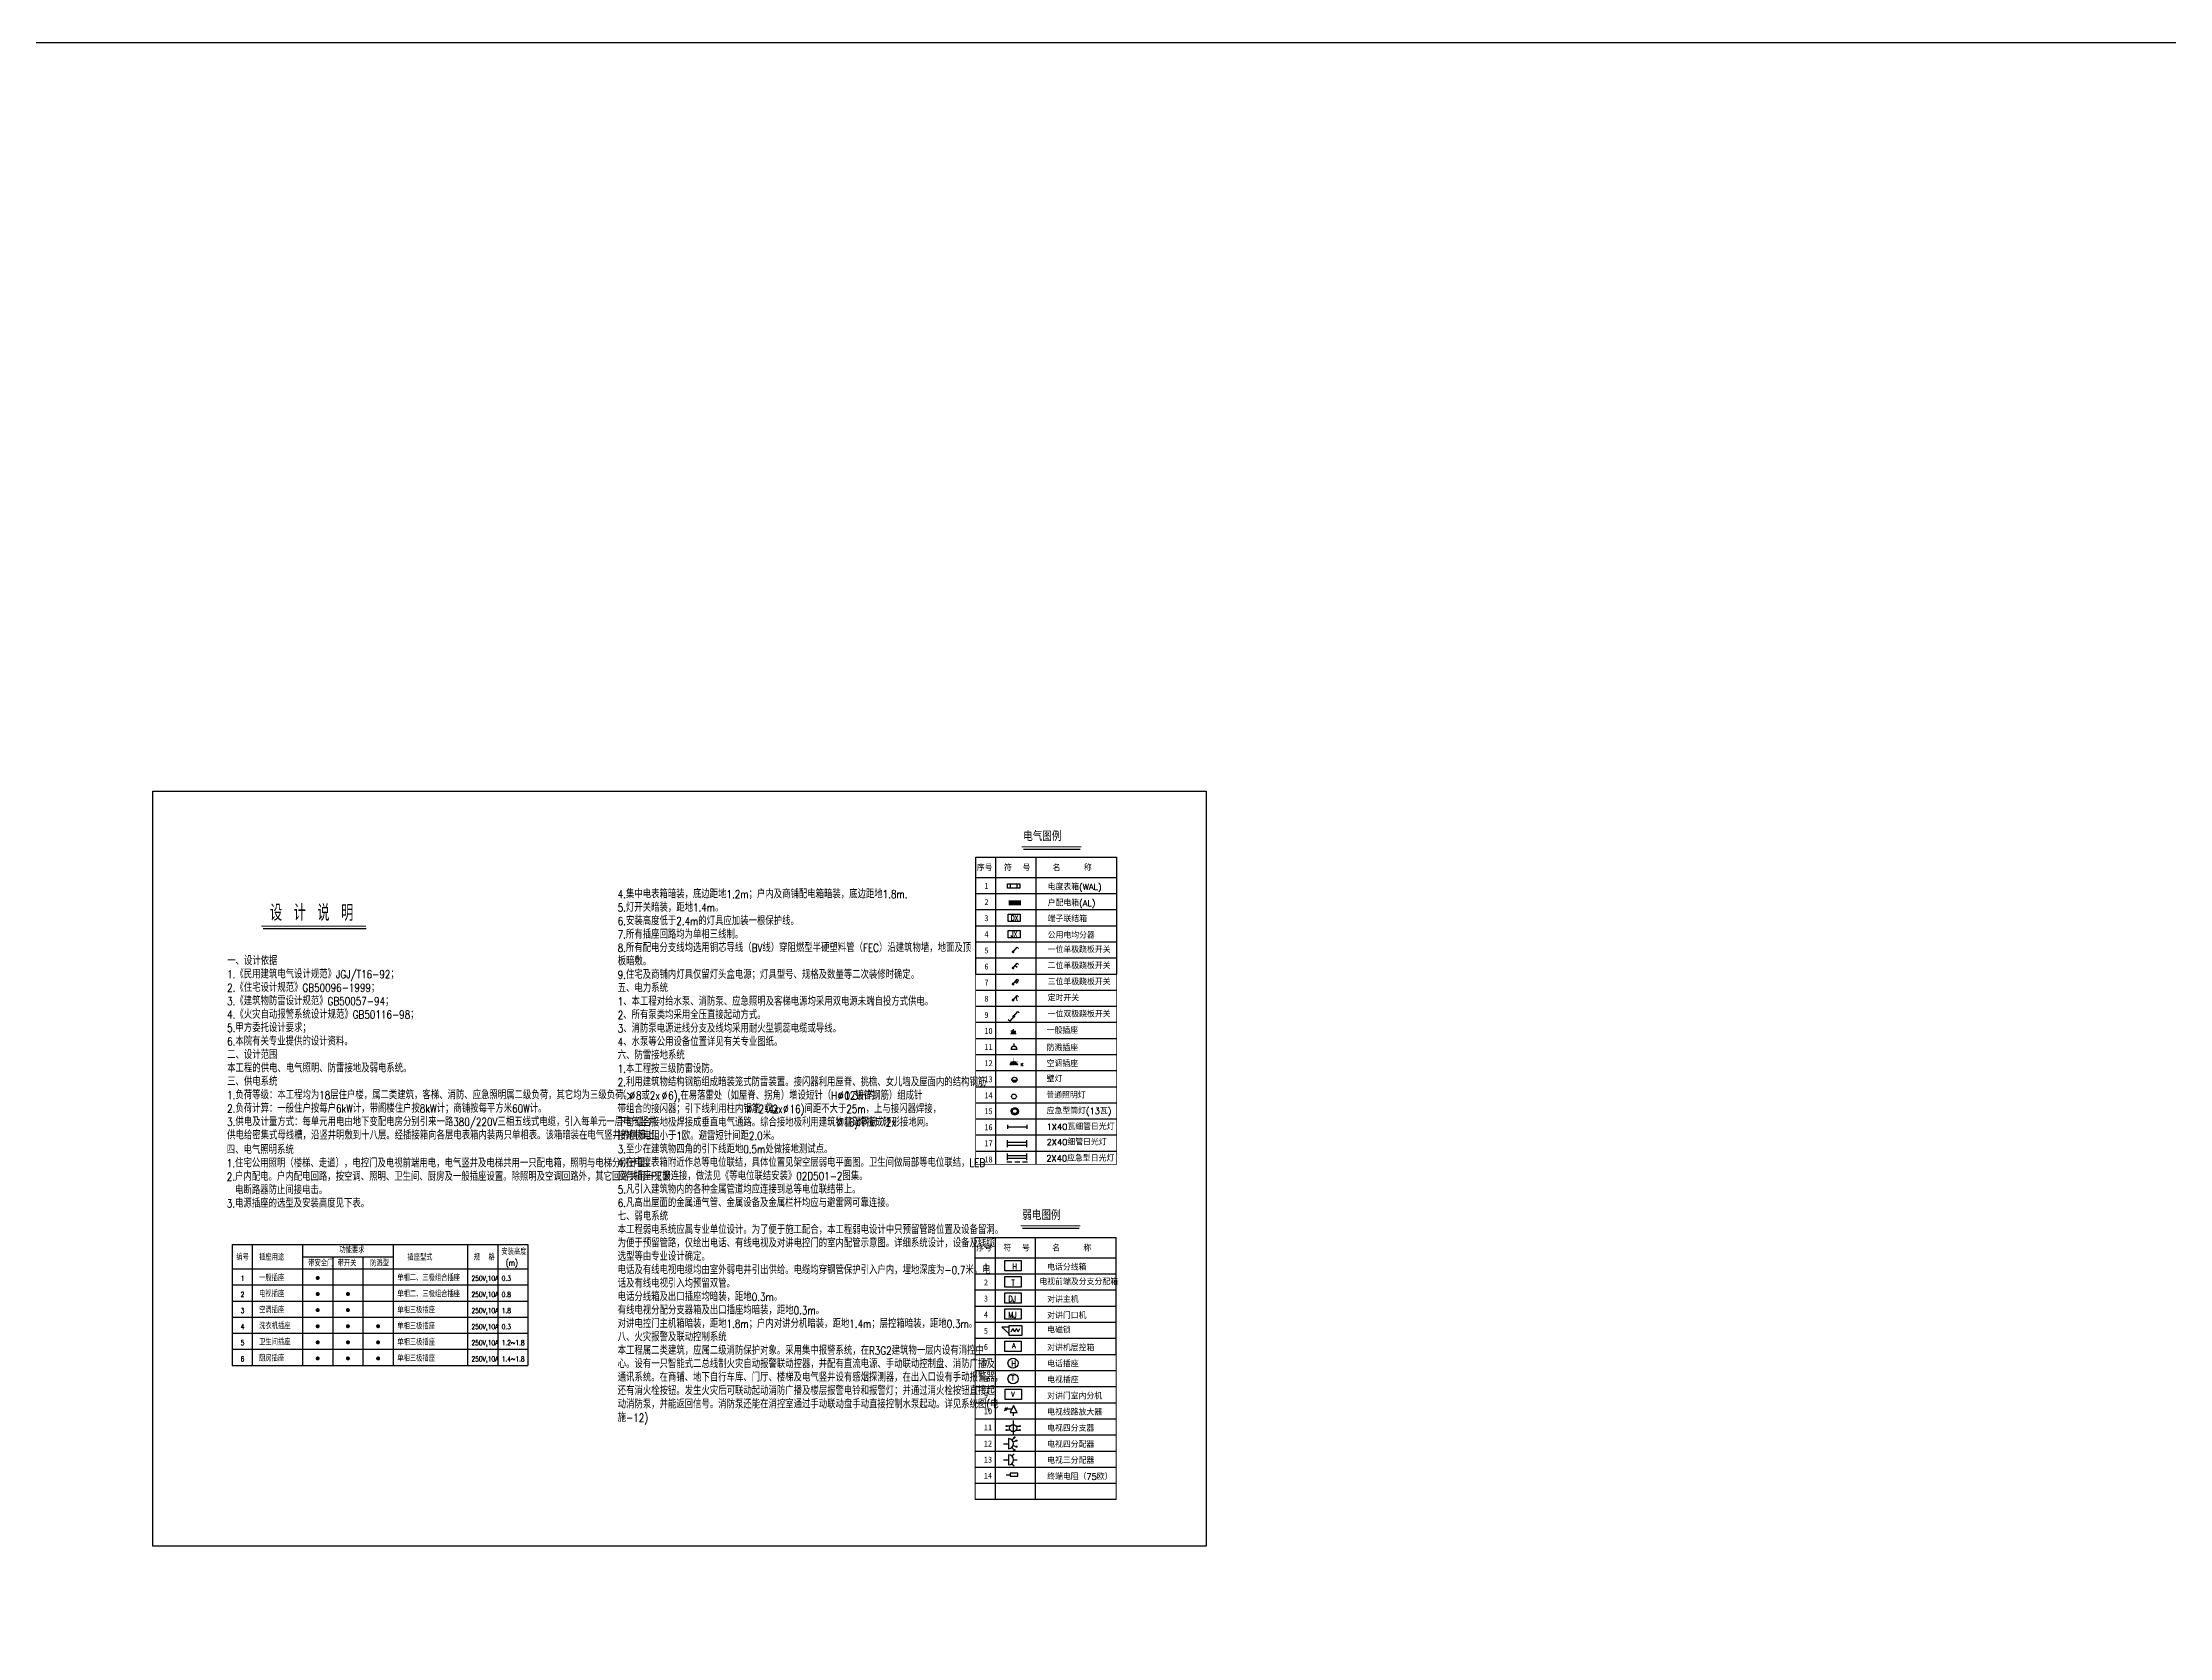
# Model space of a CAD drawing. Extents: x -170759 to 304867, y -311201 to 112352.
# Drawn here: x -86677 to 18935, y 33128 to 112352 of the extents above; entities that cross this region are included whole.
import ezdxf

# ---------------------------------------------------------------- set-up
doc = ezdxf.new("R2010")
doc.units = 0
doc.linetypes.add('DASH', pattern=[0.35, 0.25, -0.1])
doc.layers.get('0').update_dxf_attribs({"linetype": 'CONTINUOUS'})
for name, color, linetype in [('BLOCK', 2, 'CONTINUOUS'), ('DL', 7, 'CONTINUOUS'), ('ELEMENT', 3, 'CONTINUOUS'), ('EQUIP', 3, 'CONTINUOUS'), ('WIRE', 1, 'CONTINUOUS'), ('图层1', 1, 'CONTINUOUS'), ('标注', 7, 'CONTINUOUS'), ('灯', 2, 'CONTINUOUS'), ('电气符号', 4, 'CONTINUOUS')]:
    doc.layers.add(name, color=color, linetype=linetype)
doc.styles.add('DIM_FONT', font='SIMPLEX.shx', dxfattribs={"width": 0.8})
doc.styles.add('HZ', font='txt', dxfattribs={"width": 0.9, "height": 350, "bigfont": 'HZS.SHX'})
doc.styles.add('HZFS', font='txt.shx', dxfattribs={"width": 0.8, "bigfont": 'msi_fsx.shx'})
doc.styles.add('HZX', font='txt.shx', dxfattribs={"height": 200, "bigfont": 'hzs.shx'})

# ---------------------------------------------------------------- blocks, each defined once
blk = doc.blocks.new('M_U35KFJ')
for p, q in [((-0.1, -0.78), (-0.1, -0.28)), ((-0.1, -0.28), (0.1, -0.28)), ((0.1, -0.78), (-0.1, -0.78)), ((0.1, -0.28), (0.1, -0.78))]:
    blk.add_line(p, q)
blk.add_lwpolyline([(0, 0), (0, -0.28)])
at = {"style": 'DIM_FONT', "width": 0.8, "flags": 9}
blk.add_attdef('S', (0.25, -0.5), '', height=0.2, dxfattribs=at)
blk = doc.blocks.new('_LINKPT1')
blk.add_line((0, 0), (0, 0))
blk = doc.blocks.new('M_I43KTC')
for p, q in [((-0.5, 0.5), (0.5, 0.5)), ((0, 0), (0, 0.5))]:
    blk.add_line(p, q)
blk.add_arc((0, 0.5), 0.5, 0, 180)
blk.add_blockref('_LINKPT1', (0, 0))
at = {"width": 0.8, "flags": 9}
blk.add_attdef('A', (0, 0), '', height=0.00002, dxfattribs=at)
blk = doc.blocks.new('M_U24LQM')
blk.add_lwpolyline([(0, 0), (0, -1)])
blk.add_circle((0, -0.5), 0.233)
at = {"width": 0.8, "flags": 9}
blk.add_attdef('S', (0.25, -0.5), '', height=0.2, dxfattribs=at)
blk = doc.blocks.new('FBQ')
at = {"layer": 'ELEMENT'}
for p, q in [((-287, 200), (-598, 200)), ((287, 200), (598, 200)), ((-287, -200), (-598, -200)), ((287, -200), (598, -200))]:
    blk.add_line(p, q, dxfattribs=at)
for centre in [(-648, 200), (648, 200), (-648, -200), (648, -200)]:
    blk.add_circle(centre, 50, dxfattribs=at)
at = {"layer": 'ELEMENT', "xscale": 1500, "yscale": 1500, "zscale": 1500}
blk.add_blockref('M_U24LQM', (0, 750), dxfattribs=at)
blk = doc.blocks.new('_TERM2')
blk.add_line((-1.7, -1.7), (1.7, 1.7))
blk.add_circle((0, 0), 1)
blk = doc.blocks.new('CZ3')
at = {"layer": '灯'}
for q in [(-106, 0), (0, 123), (0, -123)]:
    blk.add_line((0, 0), q, dxfattribs=at)
at = {"layer": '灯', "const_width": 150}
blk.add_lwpolyline([(149, 75, 0.4142136), (74, 0, 0.4142136), (149, -75, 0.4142136)], format="xyb", dxfattribs=at)
blk = doc.blocks.new('KG')
at = {"layer": 'BLOCK'}
for p, q in [((0, 0), (203, 235)), ((203, 235), (273, 163))]:
    blk.add_line(p, q, dxfattribs=at)
at = {"layer": 'BLOCK', "const_width": 68.8}
blk.add_lwpolyline([(-34, 0, 1), (34, 0, 1)], format="xyb", close=True, dxfattribs=at)
blk = doc.blocks.new('DT')
at = {"layer": '灯'}
blk.add_circle((0, 0), 240, dxfattribs=at)
blk = doc.blocks.new('M_Y22UGQ')
blk.add_circle((0, 0.5), 0.5)
for points in [[(0.43, 0.25), (-0.43, 0.25), (0.5, 0.5), (-0.5, 0.5)], [(0.25, 0.07), (-0.25, 0.07), (0.43, 0.25), (-0.43, 0.25)], [(0, 0), (0, 0), (0.25, 0.07), (-0.25, 0.07)]]:
    blk.add_solid(points)
for p in [(-0.5, 0.5), (-0.5, 0.5), (0, 1), (0, 1), (0, 0), (0, 0), (0.5, 0.5), (0.5, 0.5)]:
    blk.add_blockref('_LINKPT1', p)
at = {"width": 0.8, "flags": 9}
blk.add_attdef('A', (0, 0), '', height=0.00002, dxfattribs=at)
blk = doc.blocks.new('M_X62')
for p, q in [((-0.5, 0.05), (0.5, 0.05)), ((0, 0.5), (0, 1))]:
    blk.add_line(p, q)
blk.add_arc((0, 0), 0.5, 0, 180)
for p in [(-0.5, 0), (0, 1), (0.5, 0)]:
    blk.add_blockref('_LINKPT1', p)
at = {"width": 0.8, "flags": 9}
blk.add_attdef('A', (0, 0), '', height=0.00002, dxfattribs=at)
blk = doc.blocks.new('ZMX')
at = {"layer": '灯', "const_width": 500}
blk.add_lwpolyline([(-624, 0), (624, 0)], dxfattribs=at)
blk = doc.blocks.new('*X15')
at = {"color": 0, "linetype": 'Continuous'}
for p, q in [((159.6, 156.8), (159.6, 156.8)), ((159.7, 156.4), (160.2, 156.8)), ((159.7, 156.6), (159.9, 156.8)), ((159.8, 156.2), (160.5, 156.8)), ((160, 156), (160.8, 156.8)), ((160.1, 155.8), (161, 156.8)), ((160.2, 155.7), (161.3, 156.8)), ((160.4, 155.5), (161.6, 156.8)), ((160.5, 155.4), (161.9, 156.8)), ((160.7, 155.3), (162.2, 156.8)), ((160.9, 155.2), (162.5, 156.8)), ((161, 155.1), (162.7, 156.8)), ((161.3, 155), (163, 156.8)), ((161.5, 155), (163.3, 156.8)), ((161.7, 154.9), (163.6, 156.8)), ((162, 154.9), (163.9, 156.8)), ((162.3, 154.9), (164.5, 157.1)), ((162.6, 155), (164.4, 156.8)), ((163.1, 155.2), (164.3, 156.3))]:
    blk.add_line(p, q, dxfattribs=at)
blk = doc.blocks.new('2203A')
at = {"color": 4, "linetype": 'Continuous', "const_width": 0.2}
blk.add_lwpolyline([(-2.5, 5, 0.198912), (-1.8, 3.2, 0.198912), (0, 2.5, 0.198912), (1.8, 3.2, 0.198912), (2.5, 5)], format="xyb", dxfattribs=at)
for points in [[(-2.5, 2.5), (2.5, 2.5)], [(-2.4, 4.4), (2.3, 4.4)], [(0, 2.5), (0, 0)]]:
    blk.add_lwpolyline(points, dxfattribs=at)
at = {"color": 4, "linetype": 'Continuous'}
blk.add_blockref('*X15', (-162, -152.4), dxfattribs=at)
blk = doc.blocks.new('A$C5FC640C3')
at = {"layer": '电气符号', "xscale": 80, "yscale": 80, "zscale": 80}
blk.add_blockref('2203A', (208, 0), dxfattribs=at)
blk = doc.blocks.new('A$C47E76054')
at = {"layer": '图层1', "color": 4, "rotation": 180}
blk.add_blockref('A$C5FC640C3', (416, 400), dxfattribs=at)
blk = doc.blocks.new('M_Y4YTM')
for p, q in [((-1.2, 0.25), (-1.2, -0.25)), ((-1.2, 0), (1.2, 0)), ((1.2, 0.25), (1.2, -0.25))]:
    blk.add_line(p, q)
at = {"const_width": 0.14}
blk.add_lwpolyline([(-1.2, 0), (1.2, 0)], dxfattribs=at)
at = {"xscale": 0.002, "yscale": 0.002, "zscale": 0.002}
for p in [(-1.2, 0), (0, 0), (1.2, 0)]:
    blk.add_blockref('_LINKPT1', p, dxfattribs=at)
at = {"width": 0.8, "flags": 9}
blk.add_attdef('A', (0, 0), '', height=0.00002, dxfattribs=at)
blk = doc.blocks.new('A$C5CA033A2')
at = {"layer": 'EQUIP', "xscale": 500, "yscale": 500, "zscale": 500}
blk.add_blockref('M_Y4YTM', (600, 125), dxfattribs=at)
blk = doc.blocks.new('A$C1EF90BA7')
at = {"layer": '图层1', "color": 1, "xscale": 0.8, "yscale": 0.8, "zscale": 0.8}
blk.add_blockref('A$C5CA033A2', (0, 0), dxfattribs=at)
blk = doc.blocks.new('M_Y5DGR')
for p, q in [((-1.2, 0.42), (-1.2, -0.42)), ((-1.2, 0.17), (1.2, 0.17)), ((1.2, 0.42), (1.2, -0.42)), ((-1.2, -0.17), (1.2, -0.17))]:
    blk.add_line(p, q)
at = {"const_width": 0.1}
for points in [[(-1.2, 0.17), (1.2, 0.17)], [(-1.2, -0.17), (1.2, -0.17)]]:
    blk.add_lwpolyline(points, dxfattribs=at)
at = {"xscale": 0.002, "yscale": 0.002, "zscale": 0.002}
for p in [(-1.2, 0), (0, 0.17), (1.2, 0), (0, -0.17)]:
    blk.add_blockref('_LINKPT1', p, dxfattribs=at)
at = {"width": 0.8, "flags": 9}
blk.add_attdef('A', (0, 0), '', height=0.00002, dxfattribs=at)
blk = doc.blocks.new('A$C67E73B1A')
at = {"layer": 'EQUIP', "xscale": 500, "yscale": 500, "zscale": 500}
blk.add_blockref('M_Y5DGR', (600, 208), dxfattribs=at)
blk = doc.blocks.new('A$C3909260C')
at = {"layer": '图层1', "color": 1, "xscale": 0.8, "yscale": 0.8, "zscale": 0.8}
blk.add_blockref('A$C67E73B1A', (0, 0), dxfattribs=at)

msp = doc.modelspace()

# ---------------------------------------------------------------- linework, layer by layer
for points in [[(-170759.14145, 112352.10486), (304866.65484, 112352.10486), (304866.65484, -311200.85332), (-170759.14145, -311200.85332)], [(-81198.05379, 75168.00076), (-28901.63807, 75168.00076), (-28901.63807, 37663.65603), (-81198.05379, 37663.65603)]]:
    msp.add_lwpolyline(points, close=True)
at = {"layer": 'ELEMENT'}
for p, q in [((-39038.64345, 48545.47743), (-38693.70235, 48219.96615)), ((-38693.70235, 48545.47743), (-39038.64345, 48545.47743)), ((-38575.68898, 48312.05805), (-38489.00972, 48479.01621)), ((-38402.33047, 48312.05805), (-38489.00972, 48479.01621)), ((-38402.33047, 48312.05805), (-38315.65121, 48479.01621)), ((-38228.97196, 48312.05805), (-38315.65121, 48479.01621)), ((-38228.97196, 48312.05805), (-38142.2927, 48479.01621)), ((-38544.25013, 44473.90655), (-38795.66753, 44473.90655)), ((-38456.75013, 44642.65655), (-38631.75013, 44305.15655)), ((-38281.75013, 44305.15655), (-38456.75013, 44642.65655)), ((-38631.75013, 44305.15655), (-38281.75013, 44305.15655)), ((-38552.95573, 42948.38647), (-38437.11845, 43052.25757)), ((-38552.95573, 42560.36534), (-38437.11845, 42456.49423)), ((-38552.95573, 42148.38647), (-38437.11845, 42252.25757)), ((-38479.47609, 42849.61108), (-38344.0237, 42895.81731)), ((-38479.47609, 42659.14072), (-38344.0237, 42612.93449)), ((-38552.95573, 41760.36534), (-38437.11845, 41656.49423)), ((-38460.62596, 41954.3759), (-38288.1922, 41954.3759))]:
    msp.add_line(p, q, dxfattribs=at)
for points in [[(-38898.24479, 51852.75222), (-38087.43868, 51852.75222), (-38087.43868, 51332.33199), (-38898.24479, 51332.33199)], [(-38898.24479, 51052.75222), (-38087.43868, 51052.75222), (-38087.43868, 50532.33199), (-38898.24479, 50532.33199)], [(-38898.24479, 50252.75222), (-38087.43868, 50252.75222), (-38087.43868, 49732.33199), (-38898.24479, 49732.33199)], [(-38898.24479, 49452.75222), (-38087.43868, 49452.75222), (-38087.43868, 48932.33199), (-38898.24479, 48932.33199)], [(-38031.71336, 48607.31388), (-38693.70235, 48607.31388), (-38693.70235, 48151.94617), (-38031.71336, 48151.94617)], [(-38898.24479, 47852.75222), (-38087.43868, 47852.75222), (-38087.43868, 47332.33199), (-38898.24479, 47332.33199)], [(-38883.13001, 45464.89468), (-38072.32391, 45464.89468), (-38072.32391, 44944.47445), (-38883.13001, 44944.47445)]]:
    msp.add_lwpolyline(points, close=True, dxfattribs=at)
msp.add_lwpolyline([(-38456.75013, 44130.15655), (-38456.75013, 44305.15655)], dxfattribs=at)
for centre, radius in [((-38487.75368, 46749.05716), 251.40951), ((-38487.75368, 45978.83944), 251.40951), ((-38418.50558, 43068.94771), 25), ((-38418.50558, 42439.80409), 25), ((-38320.36251, 42903.88874), 25), ((-38320.36251, 42604.86306), 25)]:
    msp.add_circle(centre, radius, dxfattribs=at)
at = {"layer": 'WIRE', "const_width": 100}
for points in [[(-73063.37584, 50987.85418, 1), (-72963.37584, 50987.85418, 1)], [(-73063.37584, 50187.85418, 1), (-72963.37584, 50187.85418, 1)], [(-71563.37584, 50187.85418, 1), (-71463.37584, 50187.85418, 1)], [(-73063.37584, 49387.85418, 1), (-72963.37584, 49387.85418, 1)], [(-73063.37584, 48587.85418, 1), (-72963.37584, 48587.85418, 1)], [(-71563.37584, 49387.85418, 1), (-71463.37584, 49387.85418, 1)], [(-71563.37584, 48587.85418, 1), (-71463.37584, 48587.85418, 1)], [(-70063.37584, 48587.85418, 1), (-69963.37584, 48587.85418, 1)], [(-73063.37584, 47787.85418, 1), (-72963.37584, 47787.85418, 1)], [(-71563.37584, 47787.85418, 1), (-71463.37584, 47787.85418, 1)], [(-70063.37584, 47787.85418, 1), (-69963.37584, 47787.85418, 1)], [(-73063.37584, 46987.85418, 1), (-72963.37584, 46987.85418, 1)], [(-71563.37584, 46987.85418, 1), (-71463.37584, 46987.85418, 1)], [(-70063.37584, 46987.85418, 1), (-69963.37584, 46987.85418, 1)]]:
    msp.add_lwpolyline(points, format="xyb", close=True, dxfattribs=at)
at = {"layer": '图层1', "color": 3}
for p, q in [((-38800.96366, 56752.61905), (-38554.33567, 56752.61905)), ((-38392.14014, 56752.61905), (-38145.51216, 56752.61905)), ((-38013.60069, 56752.61905), (-37766.9727, 56752.61905))]:
    msp.add_line(p, q, dxfattribs=at)
at = {"layer": '图层1', "color": 0, "linetype": 'DASH'}
msp.add_circle((-38400.30731, 59263.26685), 181.14632, dxfattribs=at)
at = {"layer": '标注'}
for p, q in [((-40338.73983, 66083.55663), (-40338.73983, 71883.55663)), ((-40338.73983, 71883.55663), (-33338.73983, 71883.55663)), ((-39338.73983, 56627.00588), (-39338.73983, 71883.55663)), ((-37973.23419, 72276.69145), (-35154.92408, 72276.69145)), ((-37338.73983, 56627.00588), (-37338.73983, 71883.55663)), ((-33338.73983, 66083.55663), (-33338.73983, 71883.55663)), ((-40338.73983, 70883.55663), (-33338.73983, 70883.55663)), ((-40338.73983, 70083.55663), (-33338.73983, 70083.55663)), ((-40338.73983, 69283.55663), (-33338.73983, 69283.55663)), ((-75720.12049, 68336.49104), (-70611.03253, 68336.49104)), ((-40338.73983, 68483.55663), (-33338.73983, 68483.55663)), ((-40338.73983, 67683.55663), (-33338.73983, 67683.55663)), ((-40338.73983, 66883.55663), (-33338.73983, 66883.55663)), ((-40338.73983, 66083.55663), (-33338.73983, 66083.55663)), ((-40338.73983, 66083.55663), (-33338.73983, 66083.55663)), ((-38381.36359, 66502.60881), (-38289.96135, 66424.42045)), ((-38376.08928, 65701.66284), (-38284.68704, 65623.47447)), ((-38328.62481, 65754.35662), (-38237.22257, 65676.16825)), ((-40338.73983, 65283.55663), (-33338.73983, 65283.55663)), ((-40338.73983, 64483.55663), (-33338.73983, 64483.55663)), ((-40338.73983, 63683.55663), (-33338.73983, 63683.55663)), ((-40338.73983, 62883.55663), (-33338.73983, 62883.55663)), ((-40338.73983, 62083.55663), (-33338.73983, 62083.55663)), ((-40338.73983, 61283.55663), (-33338.73983, 61283.55663)), ((-40338.73983, 60483.55663), (-33338.73983, 60483.55663)), ((-40338.73983, 59689.04292), (-33338.73983, 59689.04292)), ((-40338.73983, 58889.04292), (-33338.73983, 58889.04292)), ((-40338.73983, 58089.04292), (-33338.73983, 58089.04292)), ((-40338.73983, 57289.04292), (-33338.73983, 57289.04292)), ((-40364.39541, 47190.05118), (-40364.39541, 52990.05118)), ((-40364.39541, 52990.05118), (-33364.39541, 52990.05118)), ((-39364.39541, 39990.05118), (-39364.39541, 52990.05118)), ((-38018.88959, 53452.9776), (-35200.57948, 53452.9776)), ((-37364.39541, 39990.05118), (-37364.39541, 52990.05118)), ((-33364.39541, 47190.05118), (-33364.39541, 52990.05118)), ((-77265.12295, 52640.82684), (-62577.26966, 52640.82684)), ((-77265.12295, 52640.82684), (-77265.12295, 46640.82684)), ((-76265.12295, 52640.82684), (-76265.12295, 46640.82684)), ((-73765.12295, 52640.82684), (-73765.12295, 46640.82684)), ((-73765.12295, 52040.82684), (-69265.12295, 52040.82684)), ((-72265.12295, 52040.82684), (-72265.12295, 46640.82684)), ((-70765.12295, 52040.82684), (-70765.12295, 46640.82684)), ((-69265.12295, 52640.82684), (-69265.12295, 46640.82684)), ((-65577.26966, 52640.82684), (-65577.26966, 46640.82684)), ((-64077.26966, 52640.82684), (-64077.26966, 46640.82684)), ((-62577.26966, 52640.82684), (-62577.26966, 46640.82684)), ((-40364.39541, 51990.05118), (-33364.39541, 51990.05118)), ((-77265.12295, 51440.82684), (-62577.26966, 51440.82684)), ((-40364.39541, 51190.05118), (-33364.39541, 51190.05118)), ((-77265.12295, 50640.82684), (-62577.26966, 50640.82684)), ((-77265.12295, 49840.82684), (-62577.26966, 49840.82684)), ((-40364.39541, 50390.05118), (-33364.39541, 50390.05118)), ((-77265.12295, 49040.82684), (-62577.26966, 49040.82684)), ((-40364.39541, 49590.05118), (-33364.39541, 49590.05118)), ((-40364.39541, 48790.05118), (-33364.39541, 48790.05118)), ((-77265.12295, 48240.82684), (-62577.26966, 48240.82684)), ((-40364.39541, 47990.05118), (-33364.39541, 47990.05118)), ((-77265.12295, 47440.82684), (-62577.26966, 47440.82684)), ((-77265.12295, 46640.82684), (-62577.26966, 46640.82684)), ((-40364.39541, 47190.05118), (-33364.39541, 47190.05118)), ((-40364.39541, 47190.05118), (-33364.39541, 47190.05118)), ((-40364.39541, 46390.05118), (-33364.39541, 46390.05118)), ((-40364.39541, 45590.05118), (-33364.39541, 45590.05118)), ((-40364.39541, 44790.05118), (-33364.39541, 44790.05118)), ((-40364.39541, 43990.05118), (-33364.39541, 43990.05118)), ((-40364.39541, 43190.05118), (-33364.39541, 43190.05118)), ((-40364.39541, 42390.05118), (-33364.39541, 42390.05118)), ((-40364.39541, 41590.05118), (-33364.39541, 41590.05118)), ((-40364.39541, 40790.05118), (-33364.39541, 40790.05118)), ((-40364.39541, 39990.05118), (-33364.39541, 39990.05118))]:
    msp.add_line(p, q, dxfattribs=at)
at = {"layer": '标注', "const_width": 40}
for points in [[(-40338.73983, 71883.55663), (-33338.73983, 71883.55663), (-33338.73983, 56627.00588), (-40338.73983, 56627.00588)], [(-40364.39541, 52990.05118), (-33364.39541, 52990.05118), (-33364.39541, 39990.05118), (-40364.39541, 39990.05118)]]:
    msp.add_lwpolyline(points, close=True, dxfattribs=at)
at = {"layer": '标注', "const_width": 50}
for points in [[(-38058.84207, 72397.41652), (-35097.99405, 72397.41652)], [(-75805.72838, 68457.21611), (-70611.03253, 68457.21611)], [(-38104.49748, 53573.70267), (-35143.64946, 53573.70267)]]:
    msp.add_lwpolyline(points, dxfattribs=at)
at = {"layer": '灯'}
for p, q in [((-38625.11172, 70557.59358), (-38625.11172, 70355.59358)), ((-38298.12225, 70557.59358), (-38298.12225, 70355.59358))]:
    msp.add_line(p, q, dxfattribs=at)
for points in [[(-38156.19816, 70557.59358), (-38156.19816, 70355.59358), (-38755.66551, 70355.59358), (-38755.66551, 70557.59358)], [(-38128.01026, 69053.75294), (-38128.01026, 68686.10877), (-38727.47761, 68686.10877), (-38727.47761, 69053.75294)], [(-38128.01026, 68247.30762), (-38128.01026, 67879.66345), (-38727.47761, 67879.66345), (-38727.47761, 68247.30762)]]:
    msp.add_lwpolyline(points, close=True, dxfattribs=at)

# ---------------------------------------------------------------- block references
at = {"layer": 'ELEMENT'}
for name, p, xscale, yscale, zscale, rotation in [('_TERM2', (-38845.66753, 44473.90655), -50, 50, 50, 270), ('M_U35KFJ', (-38831.54288, 41210.85281), -750, 750, 750, 90)]:
    msp.add_blockref(name, p, dxfattribs=dict(at, xscale=xscale, yscale=yscale, zscale=zscale, rotation=rotation))
at = {"layer": 'ELEMENT', "xscale": 0.5, "yscale": 0.5, "zscale": 0.5}
msp.add_blockref('FBQ', (-38480.19166, 43528.21794), dxfattribs=at)
at = {"layer": 'EQUIP', "xscale": 500, "yscale": 500, "zscale": 500, "rotation": 270}
for p in [(-38960.62596, 42754.3759), (-38960.62596, 41954.3759)]:
    msp.add_blockref('M_I43KTC', p, dxfattribs=at)
at = {"layer": '图层1', "color": 1}
msp.add_blockref('A$C47E76054', (-38649.60544, 61532.41842), dxfattribs=at)
at = {"layer": '图层1'}
for name, p in [('A$C1EF90BA7', (-38765.80144, 58385.41617)), ('A$C3909260C', (-38770.74056, 57489.55197)), ('A$C3909260C', (-38770.74056, 56838.96954))]:
    msp.add_blockref(name, p, dxfattribs=at)
at = {"layer": '标注'}
for p in [(-38482.9807, 67185.16042), (-38482.9807, 66385.16042), (-38482.9807, 65585.16042), (-38482.9807, 64785.16042), (-38448.01766, 63985.16042)]:
    msp.add_blockref('KG', p, dxfattribs=at)
at = {"layer": '标注', "rotation": 180}
msp.add_blockref('KG', (-38449.32897, 63978.14604), dxfattribs=at)
at = {"layer": '标注', "xscale": -1, "rotation": 90}
msp.add_blockref('CZ3', (-38466.36518, 63238.09025), dxfattribs=at)
at = {"layer": '标注', "xscale": 300, "yscale": 300, "zscale": 300}
msp.add_blockref('M_X62', (-38436.24389, 62339.86389), dxfattribs=at)
at = {"layer": '标注', "ltscale": 400, "xscale": 250, "yscale": 250, "zscale": 250}
msp.add_blockref('M_Y22UGQ', (-38414.79768, 60707.28988), dxfattribs=at)
at = {"layer": '灯', "xscale": 0.5, "yscale": 0.5, "zscale": 0.5}
for name, p in [('ZMX', (-38397.23333, 69621.00187)), ('DT', (-38443.02848, 60001.59828)), ('DT', (-38398.05637, 59271.38093))]:
    msp.add_blockref(name, p, dxfattribs=at)

# ---------------------------------------------------------------- texts
at = {"style": 'HZFS', "width": 0.8}
for s, height, p in [('4.集中电表箱暗装，底边距地1.2m；户内及商铺配电箱暗装，底边距地1.8m.', 400, (-58118.08804, 69848.35399)), ('5.灯开关暗装，距地1.4m。', 400, (-58118.08804, 69181.68732)), ('6.安装高度低于2.4m的灯具应加装一根保护线。', 400, (-58118.08804, 68515.02066)), ('7.所有插座回路均为单相三线制。', 400, (-58118.08804, 67848.35399)), ('8.所有配电分支线均选用铜芯导线（BV线）穿阻燃型半硬塑料管（FEC）沿建筑物墙，地面及顶', 400, (-58118.08804, 67181.68732)), ('一、设计依据', 400, (-77510.60821, 66535.58296)), ('板暗敷。', 400, (-58118.08804, 66515.02066)), ('2.《住宅设计规范》GB50096-1999；', 400, (-77510.60821, 65202.24963)), ('1.《民用建筑电气设计规范》JGJ/T16-92；', 400, (-77510.60821, 65868.9163)), ('五、电力系统', 400, (-58118.08804, 65181.68732)), ('9.住宅及商铺内灯具仅留灯头盒电源；灯具型号、规格及数量等二次装修时确定。', 400, (-58118.08804, 65848.35399)), ('3.《建筑物防雷设计规范》GB50057-94；', 400, (-77510.60821, 64535.58296)), ('1、本工程对给水泵、消防泵、应急照明及客梯电源均采用双电源未端自投方式供电。', 400, (-58118.08804, 64515.02066)), ('4.《火灾自动报警系统设计规范》GB50116-98；', 400, (-77510.60821, 63868.9163)), ('5.甲方委托设计要求；', 400, (-77510.60821, 63202.24963)), ('2、所有泵类均采用全压直接起动方式。', 400, (-58118.08804, 63848.35399)), ('3、消防泵电源进线分支及线均采用耐火型铜蕊电缆或导线。', 400, (-58118.08804, 63178.53772)), ('6.本院有关专业提供的设计资料。', 400, (-77510.60821, 62535.58296)), ('4、水泵等公用设备位置详见有关专业图纸。', 400, (-58118.08804, 62511.87105)), ('本工程的供电、电气照明、防雷接地及弱电系统。', 400, (-77510.60821, 61202.24963)), ('二、设计范围', 400, (-77510.60821, 61868.9163)), ('六、防雷接地系统', 400, (-58118.08804, 61845.20439)), ('1.本工程按三级防雷设防。', 400, (-58118.08804, 61178.53772)), ('三、供电系统', 400, (-77510.60821, 60535.58296)), ('1.负荷等级：本工程均为18层住户楼，属二类建筑，客梯、消防、应急照明属二级负荷，其它均为三级负荷。', 400, (-77510.60821, 59868.9163)), ('2.利用建筑物结构钢筋组成暗装笼式防雷装置。接闪器利用屋脊、挑檐、女儿墙及屋面内的结构钢筋', 400, (-58118.08804, 60511.87105)), ('（>', 400, (-58118.08804, 59845.20439)), ('∅', 400, (-57531.42138, 59845.20439)), ('8或2x', 400, (-57211.42138, 59845.20439)), ('∅', 400, (-55931.42138, 59845.20439)), ('6),在易落雷处（如屋脊、拐角）增设短针（H=0.3m的', 400, (-55611.42138, 59845.20439)), ('∅', 400, (-47184.75471, 59845.20439)), ('12镀锌钢筋）组成针', 400, (-46864.75471, 59845.20439)), ('2.负荷计算：一般住户按每户6kW计，带阁楼住户按8kW计；商铺按每平方米60W计。', 400, (-77510.60821, 59202.24963)), ('带组合的接闪器；引下线利用柱内钢筋（4x', 400, (-58118.08804, 59178.53772)), ('∅', 400, (-51718.08804, 59178.53772)), ('12或2x', 400, (-51398.08804, 59178.53772)), ('∅', 400, (-49904.75471, 59178.53772)), ('16)间距不大于25m，上与接闪器焊接，', 400, (-49584.75471, 59178.53772)), ('供电给密集式母线槽，沿竖井明敷到十八层。经插接箱向各层电表箱内装两只单相表。该箱暗装在电气竖井的侧墙上。', 400, (-77510.60821, 57868.9163)), ('3.供电及计量方式：每单元用电由地下变配电房分别引来一路380/220V三相五线式电缆，引入每单元一层电气竖井', 400, (-77510.60821, 58535.58296)), ('接地极电阻小于1欧。避雷短针间距2.0米。', 400, (-58118.08804, 57845.20439)), ('下与综合接地极焊接成垂直电气通路。综合接地极利用建筑物基础钢筋（2x', 400, (-58118.08804, 58511.87105)), ('∅', 400, (-47238.08804, 58511.87105)), ('16)焊接成环形接地网。', 400, (-46918.08804, 58511.87105)), ('四、电气照明系统', 400, (-77528.16343, 57149.44969)), ('3.至少在建筑物四角的引下线距地0.5m处做接地测试点。', 400, (-58118.08804, 57178.53772)), ('2.户内配电。户内配电回路，按空调、照明、卫生间、厨房及一般插座设置。除照明及空调回路外，其它回路共用一只漏', 400, (-77528.16343, 55816.11635)), ('1.住宅公用照明（楼梯、走道），电控门及电视前端用电，电气竖井及电梯共用一只配电箱，照明与电梯分别计量。', 400, (-77528.16343, 56482.78302)), ('应与插座PE极连接，做法见《等电位联结安装》02D501-2图集。', 400, (-58118.08804, 55845.20439)), ('4.在电度表箱附近作总等电位联结，具体位置见架空层弱电平面图。卫生间做局部等电位联结，LEB', 400, (-58118.08804, 56511.87105)), ('3.电源插座的选型及安装高度见下表。', 400, (-77528.16343, 54488.94014)), ('电断路器防止间接电击。', 400, (-77119.02991, 55149.44969)), ('5.凡引入建筑物内的各种金属管道均应连接到总等电位联结带上。', 400, (-58118.08804, 55178.53772)), ('6.凡高出屋面的金属通气管、金属设备及金属栏杆均应与避雷网可靠连接。', 400, (-58118.08804, 54511.87105)), ('七、弱电系统', 400, (-58118.08804, 53845.20439)), ('本工程弱电系统应属专业单位设计。为了便于施工配合，本工程弱电设计中只预留管路位置及设备留洞。', 400, (-58118.08804, 53178.53772)), ('为便于预留管路，仅绘出电话、有线电视及对讲电控门的室内配管示意图。详细系统设计，设备及线缆', 400, (-58118.08804, 52511.87105)), ('选型等由专业设计确定。', 400, (-58118.08804, 51845.20439)), ('话及有线电视引入均预留双管。', 400, (-58118.08804, 50511.87105)), ('电话及有线电视电缆均由室外弱电井引出供给。电缆均穿钢管保护引入户内，埋地深度为-0.7米。电', 400, (-58118.08804, 51178.53772)), ('T', 300, (-38569.95258, 50598.01646)), ('H', 300, (-38523.86485, 51398.01646)), ('电话分线箱及出口插座均暗装，距地0.3m。', 400, (-58118.08804, 49845.20439)), ('DJ', 300, (-38719.22731, 49798.01646)), ('有线电视分配分支器箱及出口插座均暗装，距地0.3m。', 400, (-58118.08804, 49178.53772)), ('对讲电控门主机箱暗装，距地1.8m；户内对讲分机暗装，距地1.4m；层控箱暗装，距地0.3m。', 400, (-58118.08804, 48511.87105)), ('MJ', 300, (-38719.22731, 48998.01646)), ('八、火灾报警及联动控制系统', 400, (-58118.08804, 47845.20439)), ('本工程属二类建筑，应属二级消防保护对象。采用集中报警系统，在R3G2建筑物一层内设有消控中', 400, (-58118.08804, 47178.53772)), ('A', 250, (-38531.74234, 47497.60545)), ('心。设有一只智能式二总线制火灾自动报警联动控器，并配有直流电源、手动联动控制盘、消防广播及', 400, (-58118.08804, 46511.87105)), ('H', 300, (-38569.95258, 46585.66143)), ('还有消火栓按钮。发生火灾后可联动起动消防广播及楼层报警电铃和报警灯；并通过消火栓按钮直接起', 400, (-58118.08804, 45178.53772)), ('通讯系统。在商铺、地下自行车库、门厅、楼梯及电气竖井设有感烟探测器，在出入口设有手动报警器，', 400, (-58118.08804, 45845.20439)), ('T', 250, (-38565.60907, 45894.9452)), ('动消防泵，并能返回信号。消防泵还能在消控室通过手动联动盘手动直接控制水泵起动。详见系统图(电', 400, (-58118.08804, 44511.87105)), ('V', 250, (-38580.72252, 45079.84268)), ('施-12)', 400, (-58118.08804, 43845.20439))]:
    msp.add_text(s, height=height, dxfattribs=at).set_placement(p)
at = {"layer": 'DL', "linetype": 'Continuous', "style": 'HZ'}
for s, p in [('电气图例', (-37982.47364, 72684.91674)), ('弱电图例', (-38028.12904, 53861.20288))]:
    msp.add_text(s, height=500, dxfattribs=at).set_placement(p)
at = {"layer": '标注'}
for s, height, style, p in [('序号', 300, 'HZX', (-40282.75096, 71205.08876)), (' 符  号', 300, 'HZX', (-39206.36008, 71205.08876)), ('名    称', 300, 'HZX', (-36522.31713, 71205.08876)), ('户配电箱(AL)', 300, 'HZFS', (-36766.38826, 69457.07104)), ('电度表箱(WAL)', 300, 'HZFS', (-36766.38826, 70258.18964)), ('端子联结箱', 300, 'HZFS', (-36766.38826, 68672.42115)), ('公用电均分器', 300, 'HZFS', (-36766.38826, 67855.07769)), ('一位单极跷板开关', 300, 'HZFS', (-36766.38826, 67140.05894)), ('二位单极跷板开关', 300, 'HZFS', (-36766.38826, 66340.05894)), ('三位单极跷板开关', 300, 'HZFS', (-36766.38826, 65540.05894)), ('t', 200, 'HZFS', (-38356.02166, 64771.44762)), ('定时开关', 300, 'HZFS', (-36766.38826, 64740.05894)), ('一般插座', 300, 'HZFS', (-36817.3403, 63122.86791)), ('一位双极跷板开关', 300, 'HZFS', (-36766.38826, 63940.05894)), ('防溅插座', 300, 'HZFS', (-36817.3403, 62261.46068)), ('K', 150, 'HZFS', (-38105.97412, 61513.13381)), ('空调插座', 300, 'HZFS', (-36817.3403, 61477.57006)), ('普通照明灯', 300, 'HZFS', (-36832.43615, 59910.74447)), ('壁灯', 300, 'HZFS', (-36817.3403, 60716.76452)), ('应急型筒灯(13瓦)', 300, 'HZFS', (-36817.3403, 59128.37719)), ('1X40瓦细管日光灯', 300, 'HZFS', (-36817.3403, 58344.48658)), ('2X40应急型日光灯', 300, 'HZFS', (-36832.43615, 56777.66098)), ('2X40细管日光灯', 300, 'HZFS', (-36817.3403, 57583.68104)), ('序号', 300, 'HZX', (-40308.40653, 52311.58331)), (' 符  号', 300, 'HZX', (-39232.01566, 52311.58331)), ('名    称', 300, 'HZX', (-36547.9727, 52311.58331)), ('电视前端及分支分配箱', 300, 'HZFS', (-37174.16829, 50640.16608)), ('电话分线箱', 300, 'HZFS', (-36792.04383, 51364.68419)), ('对讲主机', 300, 'HZFS', (-36792.04383, 49764.68419)), ('对讲门口机', 300, 'HZFS', (-36792.04383, 48964.68419)), ('对讲机层控箱', 300, 'HZFS', (-36792.04383, 47364.68419)), ('电磁锁', 300, 'HZFS', (-36792.04383, 48246.55349)), ('电话插座', 300, 'HZFS', (-36792.04383, 46564.68419)), ('电视插座', 300, 'HZFS', (-36792.04383, 45764.68419)), ('对讲门室内分机', 300, 'HZFS', (-36792.04383, 44964.68419)), ('电视线路放大器', 300, 'HZFS', (-36792.04383, 44164.68419)), ('电视四分支器', 300, 'HZFS', (-36792.04383, 43364.68419)), ('电视四分配器', 300, 'HZFS', (-36792.04383, 42564.68419)), ('终端电阻（75欧）', 300, 'HZFS', (-36792.04383, 40964.68419)), ('电视三分配器', 300, 'HZFS', (-36792.04383, 41764.68419))]:
    msp.add_text(s, height=height, dxfattribs=dict(at, style=style)).set_placement(p)
for s, p in [('2', (-39908.23884, 69507.0295)), ('1', (-39908.23884, 70307.0295)), ('3', (-39908.23884, 68707.0295)), ('4', (-39908.23884, 67907.0295)), ('5', (-39908.23884, 67107.0295)), ('6', (-39908.23884, 66307.0295)), ('7', (-39908.23884, 65507.0295)), ('8', (-39908.23884, 64707.0295)), ('9', (-39908.23884, 63907.0295)), ('10', (-39908.23884, 63107.0295)), ('11', (-39908.23884, 62307.0295)), ('12', (-39908.23884, 61507.0295)), ('13', (-39908.23884, 60707.0295)), ('14', (-39908.23884, 59907.0295)), ('15', (-39908.23884, 59123.41247)), ('16', (-39908.23884, 58323.41247)), ('17', (-39908.23884, 57523.41247)), ('18', (-39908.23884, 56723.41247)), ('2', (-39933.89441, 50613.52405)), ('1', (-39933.89441, 51413.52405)), ('3', (-39933.89441, 49813.52405)), ('4', (-39933.89441, 49013.52405)), ('5', (-39933.89441, 48213.52405)), ('6', (-39933.89441, 47413.52405)), ('7', (-39933.89441, 46613.52405)), ('8', (-39933.89441, 45813.52405)), ('9', (-39933.89441, 45013.52405)), ('10', (-39933.89441, 44213.52405)), ('11', (-39933.89441, 43413.52405)), ('12', (-39933.89441, 42613.52405)), ('13', (-39933.89441, 41813.52405)), ('14', (-39933.89441, 41013.52405))]:
    msp.add_text(s, height=300, dxfattribs=at).set_placement(p)
at = {"layer": '标注', "style": 'HZFS'}
for s, height, width, p in [('设 计 说 明', 800, 0.8, (-75386.83508, 68727.27955)), ('DX', 250, 0.8, (-38607.09456, 68743.47496)), ('JX', 250, 0.8, (-38607.09456, 67937.02964)), ('编号', 300, 0.8, (-77058.27701, 51859.67392)), ('插座用途', 300, 0.8, (-75925.39782, 51859.67392)), ('带安全门', 300, 0.8, (-73484.9617, 51571.87167)), ('带开关', 300, 0.8, (-72027.32521, 51571.87167)), ('功能要求', 300, 0.8, (-71938.98322, 52218.90137)), ('防溅型', 300, 0.8, (-70407.7289, 51571.87167)), ('插座型式', 300, 0.8, (-68563.5956, 51859.67392)), ('规  格', 300, 0.8, (-65270.26652, 51859.67392)), ('安装高度', 300, 0.8, (-63892.27653, 52139.07305)), ('(m)', 300, 0.8, (-63671.42204, 51594.97958)), ('1', 250, 0.8, (-76843.54473, 50841.35482)), ('一般插座', 300, 0.8, (-75925.39782, 50841.35482)), ('单相二、三极组合插座', 300, 0.8, (-69065.38076, 50841.35482)), ('250V,10A', 250, 0.7, (-65377.52747, 50841.35482)), ('0.3', 250, 0.7, (-63877.52747, 50841.35482)), ('2', 250, 0.8, (-76843.54473, 50041.35482)), ('电视插座', 300, 0.8, (-75925.39782, 50049.32837)), ('单相二、三极组合插座', 300, 0.8, (-69065.38076, 50041.35482)), ('250V,10A', 250, 0.7, (-65377.52747, 50041.35482)), ('0.8', 250, 0.7, (-63877.52747, 50041.35482)), ('3', 250, 0.8, (-76843.54473, 49241.35482)), ('4', 250, 0.8, (-76843.54473, 48441.35482)), ('洗衣机插座', 300, 0.8, (-75925.39782, 48449.32837)), ('空调插座', 300, 0.8, (-75925.39782, 49249.32837)), ('单相三极插座', 300, 0.8, (-69065.38076, 49241.35482)), ('单相三极插座', 300, 0.8, (-69065.38076, 48441.35482)), ('250V,10A', 250, 0.7, (-65377.52747, 49241.35482)), ('250V,10A', 250, 0.7, (-65377.52747, 48441.35482)), ('0.3', 250, 0.7, (-63877.52747, 48441.35482)), ('1.8', 250, 0.7, (-63877.52747, 49241.35482)), ('5', 250, 0.8, (-76843.54473, 47641.35482)), ('卫生间插座', 300, 0.8, (-75925.39782, 47649.32837)), ('单相三极插座', 300, 0.8, (-69065.38076, 47641.35482)), ('250V,10A', 250, 0.7, (-65377.52747, 47641.35482)), ('1.2~1.8', 250, 0.7, (-63877.52747, 47641.35482)), ('6', 250, 0.8, (-76843.54473, 46841.35482)), ('厨房插座', 300, 0.8, (-75925.39782, 46849.32837)), ('单相三极插座', 300, 0.8, (-69065.38076, 46841.35482)), ('250V,10A', 250, 0.7, (-65377.52747, 46841.35482)), ('1.4~1.8', 250, 0.7, (-63877.52747, 46841.35482))]:
    msp.add_text(s, height=height, dxfattribs=dict(at, width=width)).set_placement(p)

doc.saveas('drawing.dxf')
